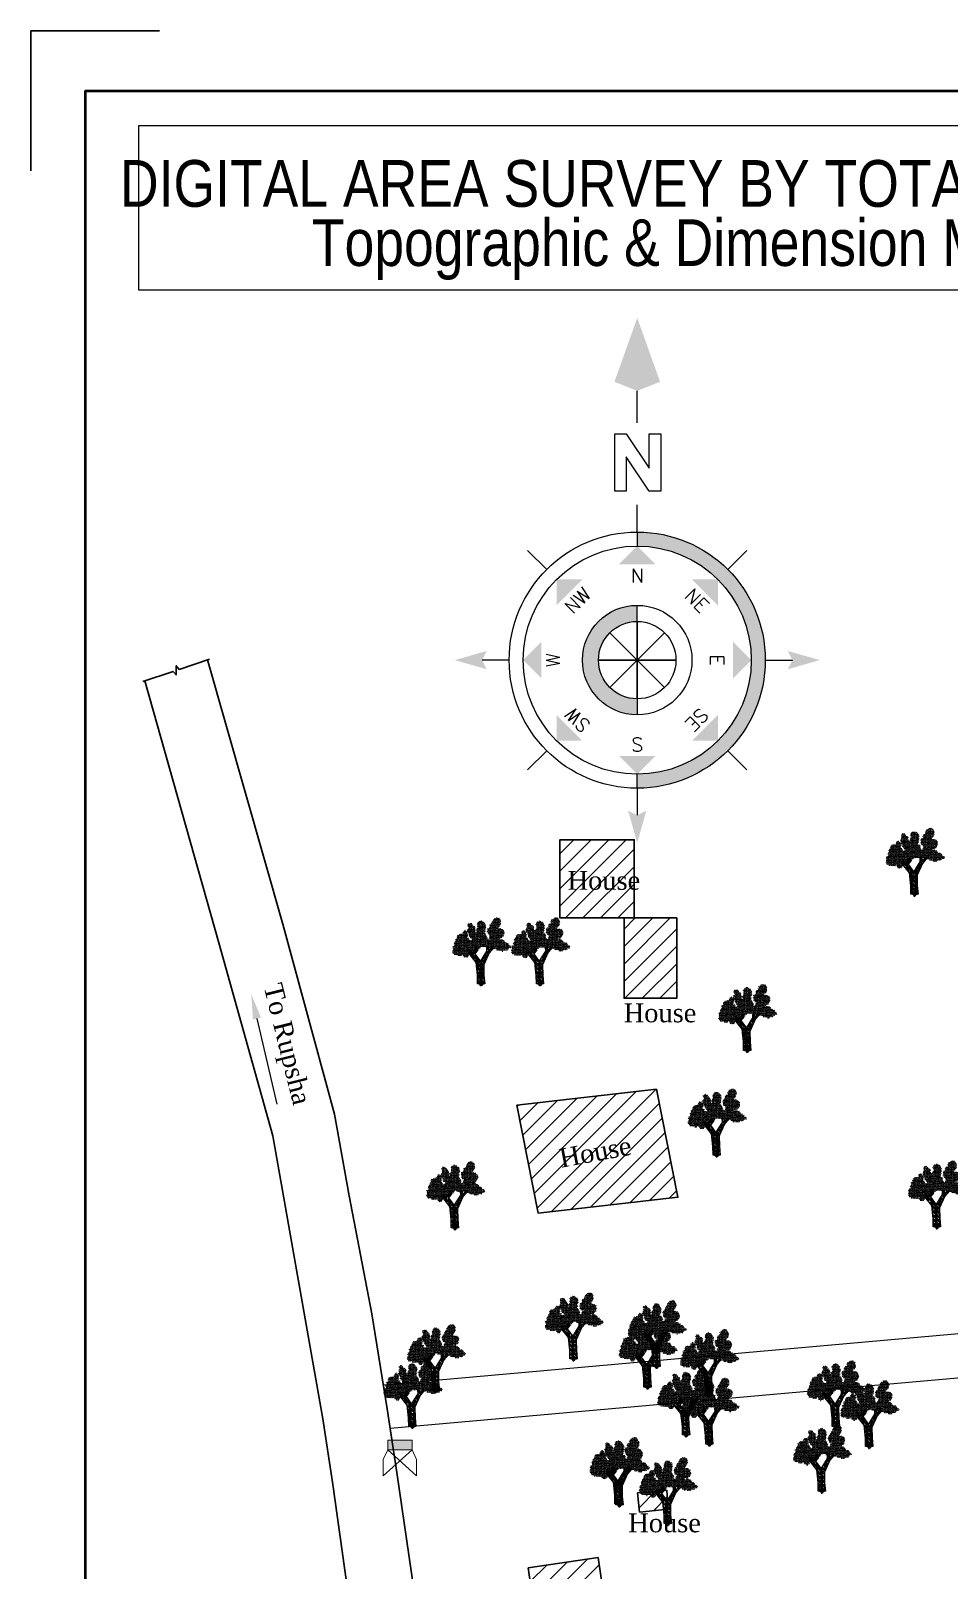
# Model space of a CAD drawing. Header units: inches. Extents: x 771028 to 773337, y 2500430 to 2500783.
# Drawn here: x 772227.9 to 772301.1, y 2500565.1 to 2500687.8 of the extents above; entities that cross this region are included whole.
import ezdxf
from ezdxf import colors
from ezdxf.entities.mleader import LeaderData, LeaderLine
from ezdxf.enums import TextEntityAlignment as Align
from ezdxf.math import Vec2, Vec3

# ---------------------------------------------------------------- set-up
doc = ezdxf.new("R2010")
doc.units = ezdxf.units.IN
doc.header["$MEASUREMENT"] = 0
doc.header["$PDMODE"] = 98
doc.header["$PDSIZE"] = 0.2
for name, color, linetype, lineweight in [('Electric Pole', 20, 'Continuous', 15), ('Pucca Road', 12, 'Continuous', 30), ('SEMI_PUCCA', 66, 'Continuous', 30)]:
    doc.layers.add(name, color=color, linetype=linetype, lineweight=lineweight)
for name, color, linetype in [('proposed', 1, 'Continuous'), ('road', 7, 'Continuous'), ('text', 7, 'Continuous'), ('Tree', 3, 'Continuous')]:
    doc.layers.add(name, color=color, linetype=linetype)
doc.styles.add('ROMANS', font='romans.shx')
doc.styles.get("Standard").update_dxf_attribs({"font": 'arial.ttf', "height": 1})
doc.styles.add('SWIS', font='swissc.ttf')
doc.styles.add('TR', font='times.ttf')

# ---------------------------------------------------------------- blocks, each defined once
blk = doc.blocks.new('Anno_North_J_Metric')
h = blk.add_hatch(color=0)
h.paths.add_polyline_path([(-4.166666666678793, 0), (-4.678556282560749, 0, 1), (4.678556282560749, 0), (4.166666666678793, 0, -1)])
h.paths.add_polyline_path([(1.414213562347868, 0), (2.000000000007276, 0, 1), (-2.000000000007276, 0), (-1.414213562347868, 0, -1)])
at = {"color": 0}
for p, q in [((0, 4.678556282560749), (0, 5.666666666656965)), ((-3.308238873541995, 3.308238873541995), (-4.006938426718989, 4.006938426718989)), ((3.308238873541995, 3.308238873541995), (4.006938426718989, 4.006938426718989)), ((0, -1.414213562347868), (0, 1.414213562347868)), ((0, 1.414213562347868), (0, -1.414213562347868)), ((0.9999999999854481, 1.000000000021828), (-0.9999999999854481, -1.000000000021828)), ((0.9999999999854481, -1.000000000021828), (-0.9999999999854481, 1.000000000021828)), ((-0.9999999999854481, -1.000000000021828), (0.9999999999854481, 1.000000000021828)), ((-0.9999999999854481, 1.000000000021828), (0.9999999999854481, -1.000000000021828)), ((-4.678556282524369, 0), (-5.666666666656965, 0)), ((-4.678556282524369, 0), (-4.166666666678793, 0)), ((-1.414213562384248, 0), (-2.000000000007276, 0)), ((1.414213562384248, 0), (-1.414213562384248, 0)), ((-1.414213562384248, 0), (1.414213562384248, 0)), ((1.414213562384248, 0), (2.000000000007276, 0)), ((4.678556282524369, 0), (4.166666666678793, 0)), ((4.678556282524369, 0), (5.666666666656965, 0)), ((8.66666666664969, 0), (9.833333333335759, 0)), ((-3.308238873541995, -3.308238873541995), (-4.006938426718989, -4.006938426718989)), ((3.308238873541995, -3.308238873541995), (4.006938426718989, -4.006938426718989)), ((0, -4.678556282560749), (0, -5.666666666656965))]:
    blk.add_line(p, q, dxfattribs=at)
at = {"color": 0, "linetype": 'ByBlock'}
for p, q in [((6.16915999999037, 0.820930000008957), (8.269159999981639, 0.820930000008957)), ((6.16915999999037, 0.4009299999961513), (6.16915999999037, 0.820930000008957)), ((8.269159999981639, 0.820930000008957), (8.269159999981639, 0.4009299999961513)), ((6.16915999999037, -0.4390699999930803), (7.429159999992407, 0.4009299999961513)), ((7.429159999992407, 0.4009299999961513), (6.16915999999037, 0.4009299999961513)), ((8.269159999981639, 0.4009299999961513), (7.009159999979602, -0.4390699999930803)), ((6.16915999999037, -0.859070000005886), (6.16915999999037, -0.4390699999930803)), ((7.009159999979602, -0.4390699999930803), (8.269159999981639, -0.4390699999930803)), ((8.269159999981639, -0.4390699999930803), (8.269159999981639, -0.859070000005886)), ((8.269159999981639, -0.859070000005886), (6.16915999999037, -0.859070000005886))]:
    blk.add_line(p, q, dxfattribs=at)
at = {"color": 0}
for radius in [4.678556282560749, 4.166666666678793, 2.000000000007276, 1.414213562347868]:
    blk.add_circle((0, 0), radius, dxfattribs=at)
for points in [[(-0.3333333333284827, 5.499999999992724), (0, 5.666666666656965), (0, 6.666666666678793)], [(0, 6.666666666678793), (0.3333333333284827, 5.499999999992724), (0, 5.666666666656965)], [(0, 4.166666666678793), (0.6666666666569654, 3.500000000021828), (-0.6666666666569654, 3.500000000021828)], [(-2.946278254930803, 2.946278254930803), (-2.003469213377684, 2.946278254930803), (-2.946278254930803, 2.003469213341305)], [(2.946278254930803, 2.946278254930803), (2.946278254930803, 2.003469213341305), (2.003469213377684, 2.946278254930803)], [(-4.166666666678793, 0), (-3.499999999985448, 0.6666666666569654), (-3.499999999985448, -0.6666666666569654)], [(4.166666666678793, 0), (3.499999999985448, -0.6666666666569654), (3.499999999985448, 0.6666666666569654)], [(12.5, 0), (10.16666666666424, 0.8333333333212067), (9.833333333335759, 0)], [(-6.666666666642413, 0), (-5.499999999992724, 0.3333333333284827), (-5.666666666656965, 0)], [(-5.499999999992724, -0.3333333333284827), (-5.666666666656965, 0), (-6.666666666642413, 0)], [(9.833333333335759, 0), (10.16666666666424, -0.8333333333212067), (12.5, 0)], [(-2.946278254930803, -2.946278254930803), (-2.946278254930803, -2.003469213341305), (-2.003469213377684, -2.946278254930803)], [(2.946278254930803, -2.946278254930803), (2.003469213377684, -2.946278254930803), (2.946278254930803, -2.003469213341305)], [(0, -4.166666666678793), (-0.6666666666569654, -3.500000000021828), (0.6666666666569654, -3.500000000021828)], [(0, -6.666666666678793), (-0.3333333333284827, -5.499999999992724), (0, -5.666666666656965)], [(0.3333333333284827, -5.499999999992724), (0, -5.666666666656965), (0, -6.666666666678793)]]:
    blk.add_solid(points, dxfattribs=at)
at = {"color": 0, "style": 'ROMANS'}
blk.add_text('W', height=0.4999999999995, dxfattribs=at).set_placement((0, 2.833333333328483), align=Align.CENTER)
for s, rotation, p in [('SW', 45, (-2.003469213377684, 2.003469213341305)), ('NW', 315, (2.003469213377684, 2.003469213341305)), ('S', 270, (-3.333333333321207, 0)), ('N', 270, (2.833333333328483, 0)), ('SE', 135, (-2.000000000007276, -2.000000000007276)), ('NE', 225, (2.000000000007276, -2.000000000007276)), ('E', 180, (0, -2.666666666664241))]:
    blk.add_text(s, height=0.4999999999995, rotation=rotation, dxfattribs=at).set_placement(p, align=Align.CENTER)
blk = doc.blocks.new('eeee')
at = {"layer": 'Electric Pole'}
for p, q in [((353314.0216475676, 2673550.959405303), (353313.699718081, 2673550.258974852)), ((353313.699718081, 2673549.118617038), (353315.7394676891, 2673550.959405303)), ((353314.0216475676, 2673551.64898157), (353315.7394676891, 2673551.64898157)), ((353314.0216475676, 2673550.959405303), (353314.0216475676, 2673551.64898157)), ((353315.7394676891, 2673550.959405303), (353314.0216475676, 2673550.959405303)), ((353316.0613971761, 2673549.118617038), (353314.0216475676, 2673550.959405303)), ((353315.7394676891, 2673551.64898157), (353315.7394676891, 2673550.959405303)), ((353315.7394676891, 2673550.959405303), (353316.0613971761, 2673550.258974852)), ((353313.699718081, 2673550.258974852), (353313.699718081, 2673549.118617038)), ((353316.0613971761, 2673550.258974852), (353316.0613971761, 2673549.118617038))]:
    blk.add_line(p, q, dxfattribs=at)
blk.add_solid([(353314.0216475676, 2673551.64898157), (353315.7394676891, 2673551.64898157), (353314.0216475676, 2673550.959405303), (353315.7394676891, 2673550.959405303)], dxfattribs=at)
blk = doc.blocks.new('t')
at = {"layer": 'Tree'}
h = blk.add_hatch(dxfattribs=at)
h.set_pattern_fill('TRIANG', color=3, scale=0.1848342813619862, angle=0.5861857564185677, style=0)
h.set_pattern_definition([(60.58618578342082, (781623.7387010391, 2539789.744086582), (-0.04918135021917081, 0.08320690180479334), [0.04832751218432957, -0.04832751218432957]), (120.5861857289098, (781623.7387010391, 2539789.744086582), (-0.096649965763357, -0.000988847826275182), [0.04832751218358987, -0.04832751218358987]), (0.5861857569250534, (781623.7141103641, 2539789.785690032), (0.0474686155441862, 0.08419574963106859), [0.0483275121441412, -0.0483275121441412])])
edge = h.paths.add_edge_path()
edge.add_ellipse((781624.8340817575, 2539792.689464713), major_axis=(-0.03258343802581582, 0.03258343802581579), ratio=0.999999241423518, start_angle=162.4468058423022, end_angle=175.4699269252981, ccw=False)
edge.add_ellipse((781625.0349105492, 2539792.391256685), major_axis=(0.2218830175194484, 0.2218830175194481), ratio=0.9999958717057034, start_angle=438.0042115997787, end_angle=439.91262570288507, ccw=False)
edge.add_ellipse((781624.8340817575, 2539792.689464713), major_axis=(-0.03258343863149571, 0.03258343863149567), ratio=0.9999999979861817, start_angle=175.4699304538108, end_angle=272.4468179413792)
edge.add_ellipse((781624.8704320153, 2539793.119760733), major_axis=(-0.2802866505960968, 0.2802866505960968), ratio=0.9999999996705907, start_angle=134.2501361528365, end_angle=244.250136009016)
edge.add_ellipse((781624.9604121275, 2539793.08711734), major_axis=(-0.231808188370103, 0.2318081883701028), ratio=0.9999999944434809, start_angle=254.8821359546282, end_angle=331.8374529530619)
edge.add_ellipse((781624.7210424826, 2539793.450695356), major_axis=(-0.1080173650837268, 0.1080173650837266), ratio=0.999999998569509, start_angle=205.9714922747983, end_angle=240.7480965525813)
edge.add_ellipse((781624.6655539492, 2539793.820013145), major_axis=(-0.2724908872529541, 0.2724908872529537), ratio=0.9999999969672269, start_angle=166.7031966254588, end_angle=276.7031965843244)
edge.add_ellipse((781624.8066795494, 2539793.788109984), major_axis=(0.2462990665184593, 0.246299066518459), ratio=0.9999999992539897, start_angle=28.71129658843013, end_angle=138.7112964526605)
edge.add_ellipse((781624.484920993, 2539793.58372085), major_axis=(0.1298730059460025, 0.1298730059460024), ratio=0.9999999994363818, start_angle=53.08468137778674, end_angle=163.0846813732552)
edge.add_ellipse((781624.3418905721, 2539793.302518971), major_axis=(-0.1383533024597873, 0.1383533024597873), ratio=0.9999999983994643, start_angle=-39.42408349415794, end_angle=70.57591632409516)
edge.add_ellipse((781624.4019438544, 2539793.178973057), major_axis=(-0.1695278099442413, 0.169527809944241), ratio=0.9999999984737655, start_angle=35.61924495833887, end_angle=141.0424217651301)
edge.add_ellipse((781624.462857739, 2539792.762990828), major_axis=(-0.1280671800527088, 0.1280671800527088), ratio=0.9999999963634558, start_angle=320.3009620401128, end_angle=326.36070444228284, ccw=False)
edge.add_ellipse((781624.4019438544, 2539793.178973057), major_axis=(-0.1695277956889567, 0.1695277956889565), ratio=0.9999999681364399, start_angle=141.0424209215035, end_angle=145.6192440388669, ccw=False)
edge.add_ellipse((781624.462857739, 2539792.762990828), major_axis=(0.1280671870066068, 0.1280671870066066), ratio=0.9999999995607795, start_angle=56.36070452882764, end_angle=160.3009621939636)
edge.add_ellipse((781624.1771377063, 2539792.430029583), major_axis=(-0.200235729299119, 0.2002357292991187), ratio=0.9999999987911192, start_angle=-70.51537024431235, end_angle=-34.55420562593181)
edge.add_ellipse((781623.8062650508, 2539792.814607148), major_axis=(0.2380717840522787, 0.2380717840522784), ratio=0.9999999987418215, start_angle=296.6321887535945, end_angle=355.9958590443664)
edge.add_ellipse((781623.9004456997, 2539792.945069385), major_axis=(-0.1299074157166737, 0.1299074157166736), ratio=0.9999999974426553, start_angle=254.477681444116, end_angle=302.8089536693982)
edge.add_ellipse((781623.7842265558, 2539793.28954585), major_axis=(-0.1600352084741174, 0.1600352084741173), ratio=0.9999999995948525, start_angle=178.2297312416572, end_angle=239.056903462867)
edge.add_ellipse((781623.9999810929, 2539793.34981616), major_axis=(-0.004607889216530494, 0.004607889216530493), ratio=0.9999999814843344, start_angle=170.5861835873112, end_angle=280.5861861431938)
edge.add_ellipse((781623.6503302424, 2539793.535063253), major_axis=(-0.2803554608798637, 0.2803554608798635), ratio=0.9999999998094773, start_angle=198.0207889447163, end_angle=308.0207888478096)
edge.add_ellipse((781623.7599966447, 2539793.652086343), major_axis=(-0.2003062980579369, 0.2003062980579369), ratio=0.9999999968909589, start_angle=-32.46311954831736, end_angle=77.5368803815192)
edge.add_ellipse((781623.678173779, 2539793.29154447), major_axis=(-0.1843732264266739, 0.1843732264266736), ratio=0.999999999188738, start_angle=-7.980064594851266, end_angle=68.06957612457033)
edge.add_ellipse((781623.3815935439, 2539793.042289058), major_axis=(0.1114612072460817, 0.1114612072460816), ratio=0.9999999945558572, start_angle=23.92238271568385, end_angle=76.16712887451996)
edge.add_ellipse((781623.2309904995, 2539793.296049796), major_axis=(-0.09720450492482308, 0.09720450492482292), ratio=0.9999999932268403, start_angle=165.1396073139809, end_angle=275.1396071823963)
edge.add_ellipse((781623.1742801099, 2539793.458206793), major_axis=(-0.1099529732944142, 0.1099529732944142), ratio=0.9999999981469112, start_angle=203.640273159142, end_angle=313.6402730341346)
edge.add_ellipse((781622.9869333813, 2539793.589143507), major_axis=(0.1361911112964519, 0.1361911112964518), ratio=0.9999999986234916, start_angle=322.3130228136591, end_angle=432.3130229242339)
edge.add_ellipse((781622.963023579, 2539793.670182283), major_axis=(0.07833408976798903, 0.07833408976798892), ratio=0.9999999991061523, start_angle=80.58618586452342, end_angle=190.586185721322)
edge.add_ellipse((781622.9383353392, 2539793.525795212), major_axis=(0.04607887338830212, 0.04607887338830206), ratio=0.9999999998101406, start_angle=80.58618579857682, end_angle=190.5861858275009)
edge.add_ellipse((781623.0562190049, 2539793.278246725), major_axis=(0.17534264164768, 0.17534264164768), ratio=0.999999997416889, start_angle=83.60244691987491, end_angle=193.6024468909338)
edge.add_ellipse((781623.2431760227, 2539793.028375515), major_axis=(-0.2251741565020036, 0.2251741565020036), ratio=0.999999998207837, start_angle=38.10867274464389, end_angle=119.8168846088214)
edge.add_ellipse((781623.234334516, 2539792.540026865), major_axis=(-0.138433244486996, 0.1384332444869959), ratio=0.9999999963240079, start_angle=-22.61365727265708, end_angle=41.38804805157214)
edge.add_ellipse((781622.9557598445, 2539792.559684404), major_axis=(-0.0590513120603153, 0.05905131206031529), ratio=0.9999999938375086, start_angle=219.9686353867437, end_angle=331.9586265857285)
edge.add_ellipse((781622.7964479546, 2539792.671205013), major_axis=(-0.09801410097491997, 0.09801410097491989), ratio=0.9999999976905741, start_angle=211.8048813584319, end_angle=321.8048810502607)
edge.add_ellipse((781622.5510152546, 2539793.005557819), major_axis=(0.2134740157107575, 0.213474015710757), ratio=0.9999999987916973, start_angle=274.3377143267261, end_angle=384.3377142803948)
edge.add_ellipse((781622.7220428885, 2539793.085786291), major_axis=(0.1501090374722849, 0.1501090374722848), ratio=0.999999999493024, start_angle=62.688163640643, end_angle=153.1574472432382)
edge.add_ellipse((781622.4282115943, 2539792.930060857), major_axis=(-0.09085238371626518, 0.09085238371626517), ratio=0.9999999872354446, start_angle=236.6482279672939, end_angle=269.19738304559434, ccw=False)
edge.add_ellipse((781622.7220428885, 2539793.085786291), major_axis=(0.1501090369669856, 0.1501090369669856), ratio=0.9999999741963012, start_angle=153.1574466838051, end_angle=172.6881633788319, ccw=False)
edge.add_ellipse((781622.4282115943, 2539792.930060857), major_axis=(-0.09085238266711788, 0.09085238266711777), ratio=0.9999999987551543, start_angle=269.1973830363495, end_angle=346.6482275885821)
edge.add_ellipse((781622.3532784982, 2539792.825720055), major_axis=(-0.151214854788594, 0.1512148547885938), ratio=0.9999999996408082, start_angle=-47.01436643793188, end_angle=62.98563338199345)
edge.add_ellipse((781622.1650807223, 2539792.626331187), major_axis=(0.09490806305513928, 0.09490806305513919), ratio=0.9999999979383685, start_angle=51.50350230911714, end_angle=161.5035022031004)
edge.add_ellipse((781622.1200607109, 2539792.427857097), major_axis=(0.1114519135748555, 0.1114519135748553), ratio=0.9999999971712974, start_angle=73.45302874208875, end_angle=183.4530286270193)
edge.add_ellipse((781622.0096000341, 2539792.167049291), major_axis=(-0.1010938093961705, 0.1010938093961705), ratio=0.9999999957106619, start_angle=-47.3747266656522, end_angle=87.61492538672248)
edge.add_ellipse((781622.0921137063, 2539791.913775939), major_axis=(-0.1728085373483342, 0.1728085373483339), ratio=0.999999996813266, start_angle=5.188117119407824, end_angle=149.8403416724375)
edge.add_ellipse((781622.3360892398, 2539791.856280847), major_axis=(0.1800660205489507, 0.1800660205489507), ratio=0.9999999993132985, start_angle=179.5799556917913, end_angle=284.6713124477151)
edge.add_ellipse((781622.7457978373, 2539791.678064433), major_axis=(-0.1387944997579868, 0.1387944997579868), ratio=0.9999999895084378, start_angle=12.628783193597485, end_angle=30.35474230927781, ccw=False)
edge.add_ellipse((781622.3360892398, 2539791.856280847), major_axis=(0.1800660246917191, 0.180066024691719), ratio=0.9999999792119335, start_angle=284.6713121792562, end_angle=298.31221178573435, ccw=False)
edge.add_ellipse((781622.7457978373, 2539791.678064433), major_axis=(0.1387945003772751, 0.1387945003772749), ratio=0.9999999982352947, start_angle=120.3547420490811, end_angle=336.7652905866163)
edge.add_line((781622.9280898632, 2539791.750847974), (781623.5216444862, 2539791.990288391))
edge.add_line((781623.5216444863, 2539791.990288391), (781623.7323582784, 2539792.198340144))
edge.add_line((781623.7323582784, 2539792.198340145), (781624.1062347781, 2539792.160955059))
edge.add_line((781624.106234778, 2539792.160955059), (781624.540218651, 2539792.114225133))
edge.add_ellipse((781624.6084530274, 2539792.135862049), major_axis=(-0.05061662893845317, 0.05061662893845312), ratio=0.9999999943880434, start_angle=62.59366440862872, end_angle=215.1468938066636)
edge.add_ellipse((781624.8662243171, 2539792.153428613), major_axis=(0.1340698913439538, 0.1340698913439537), ratio=0.9999999958363741, start_angle=144.0475735867345, end_angle=254.0475733780342)
edge.add_ellipse((781625.1295773562, 2539792.11825897), major_axis=(-0.1523055834218842, 0.1523055834218842), ratio=0.9999999990508123, start_angle=82.3198890107784, end_angle=192.3198890086076)
edge.add_ellipse((781625.3927024133, 2539792.156668956), major_axis=(-0.1237568269648621, 0.1237568269648621), ratio=0.999999999999068, start_angle=107.1247978748496, end_angle=217.1247979315908)
edge.add_ellipse((781625.6266941564, 2539792.216134127), major_axis=(0.07293282054862446, 0.07293282054862439), ratio=0.9999999950480002, start_angle=189.0013078252878, end_angle=299.0013071876375)
edge.add_ellipse((781625.6174335956, 2539792.182250703), major_axis=(-0.07675320245308527, 0.07675320245308519), ratio=0.9999999984674296, start_angle=227.8810290882929, end_angle=337.8810289874675)
edge.add_ellipse((781625.3902464471, 2539792.294122827), major_axis=(-0.1310713882965928, 0.1310713882965927), ratio=0.9999999999166544, start_angle=221.3291804147233, end_angle=331.329180299921)
edge.add_ellipse((781625.0349105492, 2539792.391256685), major_axis=(-0.2218820644340531, 0.2218820644340529), ratio=0.9999999981605268, start_angle=239.9125851544569, end_angle=348.004163476536)
h = blk.add_hatch(dxfattribs=at)
h.set_pattern_fill('GRAVEL', color=252, scale=0.1996210238709451, angle=0.5861857564185677, style=0)
h.set_pattern_definition([(228.5989857876634, (774389.8468191772, 2525920.667561099), (-2.201183780361901, -2.527950541337806), [0.03745031142428693, -3.707587511799686]), (185.5558857623496, (774389.822052294, 2525920.639469599), (3.337375255548264, 0.3125240680316012), [0.06426591018510298, -6.362323159759905]), (133.0965857250214, (774389.7580883144, 2525920.63324755), (2.814843158657852, -3.03339454353548), [0.04531472093691395, -4.486162940083883]), (267.859885758905, (774389.6502430432, 2525920.5625489), (0.2213931544289906, 5.569885992106737), [0.05852320997359725, -5.793796673920249]), (293.4198857335529, (774389.6480575796, 2525920.504066521), (-1.42593683806451, 3.325982387178036), [0.05738663966578161, -5.681285121173543]), (357.8598857539322, (774389.6708668292, 2525920.45140749), (-5.569885985988115, 0.2213931546989805), [0.05852320990949698, -5.79379666757432]), (38.28038578700041, (774389.7293492075, 2525920.449222027), (-3.590097974691908, -2.820538834573268), [0.07739395130624839, -7.661995055256252]), (72.8414857742773, (774389.790102486, 2525920.497168385), (1.885812916500304, 6.14367599828284), [0.07306785803749152, -7.233720451009892]), (122.015785728181, (774389.8116586672, 2525920.56698419), (-2.263839955844429, 3.595790265402515), [0.058721406882513, -5.813425683797607]), (175.8225857517089, (774389.7805273395, 2525920.616774266), (3.06471903952167, -0.2470228414993586), [0.06703955369146918, -3.284936739049639]), (222.9835857878067, (774389.7136659255, 2525920.62165781), (-3.308898187872379, -3.096043321418359), [0.08669668037713077, -8.58297775976476]), (139.4002857252923, (774389.9258399045, 2525920.562584785), (-1.965551415639201, 1.650175482318724), [0.0295906341360188, -2.929485305957014]), (172.0553857476689, (774389.9033724008, 2525920.581841586), (3.624270030556541, -0.5196835459296472), [0.05629599978454417, -5.573317340260427]), (225.5861857878905, (774389.8476165842, 2525920.589622567), (0.002847882777477874, -0.2783519881078724), [0.03936686456880649, -0.3543026162186689]), (203.7847857795578, (774389.8277902051, 2525920.622825444), (1.386063665795696, 0.5709435815572816), [0.02119983362222099, -2.098776012705188]), (292.387585734347, (774389.8083910086, 2525920.614275535), (-0.2868955232201258, 0.8322079002664576), [0.02998090394126273, -1.469068468618928]), (31.54998578442628, (774389.8198098729, 2525920.58655426), (0.8293593836338442, 0.565248135304321), [0.04869436823646765, -1.574447156937561]), (162.1512857379406, (774389.8613063487, 2525920.612033112), (0.5595518016512011, -0.2726556924725093), [0.03521085315415892, -0.8450613107992234]), (16.9756857738833, (774389.6469469054, 2525920.612623764), (2.774976003668381, 0.8635325019212511), [0.04932653847973513, -4.883339835984923]), (70.93238577596362, (774389.6941243347, 2525920.627025498), (-1.082079576821997, -3.073263030200961), [0.04138223782982525, -4.096832915792124]), (293.7847857332792, (774389.8607367718, 2525920.667703493), (-0.5709435809366361, 1.386063667321317), [0.04239938890955264, -2.077576458996893]), (344.1966857398055, (774389.8778365899, 2525920.628905102), (-2.792063253522448, 0.8065748514396897), [0.0493265384792626, -4.883339835938146]), (340.0301857361063, (774389.6487125924, 2525920.440045584), (-1.397455774154213, 0.5424632747976482), [0.04756726239126483, -2.330796970637856]), (295.3612857321406, (774389.6934197695, 2525920.423800131), (-1.423084044796408, 3.047632486923398), [0.03985595447036503, -3.94574533826201]), (67.38758577885932, (774389.866368173, 2525920.389380071), (0.5424647635086548, 1.397455202461698), [0.04239938891009543, -2.077576459023491]), (17.94018577475487, (774389.8826705838, 2525920.428520211), (-3.60718377175379, -1.150428548006142), [0.04666284972902644, -4.619609596682468]), (70.03018577673083, (774389.7299757414, 2525920.38798461), (-0.5424632741949299, -1.397455775687005), [0.02378363121559453, -2.354580603809737]), (101.8960857438462, (774389.8496670589, 2525920.389209197), (-0.2897427723010868, 1.110559942118915), [0.01419390631770851, -1.405202014416077]), (166.5499857420552, (774389.8467411463, 2525920.403098312), (0.8379037333400597, -0.2698077139860723), [0.05738663961606415, -1.090347544537568]), (186.595185763467, (774389.7909283717, 2525920.416446334), (2.780671067375015, 0.3068305302625136), [0.05318191408473349, -5.265001978493912]), (304.2762857271726, (774389.8200661821, 2525920.561502588), (-0.284048035661933, 0.5538557951505816), [0.0401465690593714, -0.963517935791384]), (353.7433857494646, (774389.8426760801, 2525920.528328191), (4.73767793827685, -0.5082920397230086), [0.07009100693560055, -6.938997716866249]), (61.53158578287245, (774389.9123494917, 2525920.520689604), (-1.093472439867641, -1.959854948520324), [0.02865949830447213, -2.837298683136844]), (90.58618575591096, (774389.9260107776, 2525920.545883669), (-0.2811997835625303, 0.2755040200741714), [0.01670198821536361, -0.2616644820406966]), (120.842585728774, (774389.785275897, 2525920.424739931), (1.133341363664523, -1.937072484366808), [0.03867178350276892, -3.828518814898815]), (48.59898578766342, (774389.7654495183, 2525920.457942809), (2.201183780361899, 2.527950541337806), [0.07490062284857353, -3.670137200375386]), (0.5861857569250534, (774389.8149832836, 2525920.514125808), (0.2755040197701226, 0.2811997838701641), [0.07237528218706583, -0.2059911877631874]), (325.8909857271391, (774389.8873547786, 2525920.514866255), (-2.803452616434059, 1.919986907671929), [0.04401363604501588, -4.357346628058931]), (254.6407857726152, (774389.9237968351, 2525920.490184812), (-0.2669603429062578, -1.116255524725264), [0.04053071479905124, -1.986007808818214]), (208.2321857825789, (774389.9130614621, 2525920.451101629), (-5.260206123652438, -2.837630910818263), [0.065990947214845, -6.533114630561982]), (176.0122857519151, (774389.8549208298, 2525920.419884865), (-3.621422744160012, 0.2413279886015078), [0.06981403229744315, -6.911581681552182])])
h.paths.add_polyline_path([(781622.9280898632, 2539791.750847974), (781623.3928835322, 2539791.163289968), (781623.4832987057, 2539790.315149876), (781623.489574274, 2539789.759746088), (781623.9712364877, 2539789.74559665), (781623.9203573648, 2539790.322764162), (781623.9020068088, 2539791.010012488), (781624.0876594388, 2539791.444891484), (781624.2605107834, 2539791.798088426), (781624.5402186507, 2539792.114225133), (781624.4832975364, 2539792.205433107), (781624.243028577, 2539791.919890598), (781624.2214211251, 2539792.195704991), (781624.1062536741, 2539792.160139887), (781624.1120717329, 2539791.909157917), (781623.6820597422, 2539791.223403147), (781623.3131080883, 2539791.737434539), (781623.5216444863, 2539791.990288391), (781623.4519233665, 2539792.1993657), (781623.1314894919, 2539791.728743761), (781622.9482960057, 2539792.01412914)])
at = {"layer": 'Tree', "color": 229}
for p, q in [((781623.3928835322, 2539791.16328997, 16.34629794829114), (781623.3928835322, 2539791.16328997, 16.34629794829114)), ((781623.4832987057, 2539790.315149878, 16.34629794829108), (781623.4832987057, 2539790.315149878, 16.34629794829108)), ((781623.9203573648, 2539790.322764165, 16.34629794829082), (781623.9203573648, 2539790.322764165, 16.34629794829082))]:
    blk.add_line(p, q, dxfattribs=at)
for points, elevation in [([(781624.5402186507, 2539792.114225138), (781624.2605107834, 2539791.79808843), (781623.9020068088, 2539791.010012492), (781623.9203573648, 2539790.322764165), (781623.9712364877, 2539789.745596655), (781623.4895741295, 2539789.745601584), (781623.4832987057, 2539790.315149878), (781623.3928835322, 2539791.16328997), (781622.9280898632, 2539791.75084798)], 16.34629794829062), ([(781622.9482960057, 2539792.014129144), (781623.1314894919, 2539791.728743764), (781623.4519233665, 2539792.199365703)], 16.3462979482914), ([(781623.5216444863, 2539791.990288395), (781623.3131080883, 2539791.737434542), (781623.6820597422, 2539791.223403152), (781624.1120717329, 2539791.909157921), (781624.106234778, 2539792.160955064)], 16.34629794829118), ([(781624.2214211251, 2539792.195704995), (781624.243028577, 2539791.919890602), (781624.4832975364, 2539792.20543311)], 16.34629794829064)]:
    blk.add_lwpolyline(points, dxfattribs=dict(at, elevation=elevation))
at = {"layer": 'Tree'}
blk.add_point((781623.7387010391, 2539789.744086586, 3.891975885690181), dxfattribs=at)

msp = doc.modelspace()

# ---------------------------------------------------------------- hatches: boundary and pattern name
at = {"layer": 'SEMI_PUCCA', "lineweight": 25, "ltscale": 0.2}
h = msp.add_hatch(dxfattribs=at)
h.set_pattern_fill('ANSI31', color=256, scale=7.86743620184867)
h.set_pattern_definition([(45, (0, 0), (-0.6953896861099662, 0.6953896861099663), [])])
h.paths.add_polyline_path([(772276.0032669158, 2500623.315869828), (772270.0767778088, 2500623.315869828), (772270.0767778088, 2500617.088586501), (772276.0032669158, 2500617.088586501)])
h.paths.add_polyline_path([(772279.3983211704, 2500617.088586501), (772275.1957348193, 2500617.088586501), (772275.1957348193, 2500610.687344044), (772279.3983211704, 2500610.687344044)])
h.paths.add_polyline_path([(772277.7692277044, 2500603.435336119), (772266.6367464799, 2500602.165215573), (772268.3547168294, 2500593.566183773), (772279.4871980539, 2500594.83630432)])
h.paths.add_polyline_path([(772278.5938846066, 2500571.506063601), (772276.2668573434, 2500571.268589148), (772276.4234127073, 2500569.734493187), (772278.7214011672, 2500569.969281403)])
h.paths.add_polyline_path([(772273.1269455861, 2500566.119834332), (772267.5522812479, 2500565.30399457), (772268.3784837142, 2500559.658521474), (772273.9531480524, 2500560.474361235)])
h.paths.add_polyline_path([(772321.287168427, 2500529.560695819), (772308.2650543522, 2500529.560695819), (772308.2650543522, 2500518.999654664), (772321.287168427, 2500518.999654664)])
h.paths.add_polyline_path([(772311.6853714994, 2500522.679159051), (772318.093085991, 2500522.679159051), (772318.093085991, 2500524.924292432), (772311.6853714994, 2500524.924292432)], flags=24)

# ---------------------------------------------------------------- linework, layer by layer
msp.add_lwpolyline([(772232.2535144754, 2500433.475774673), (772585.0535144754, 2500433.475774673), (772585.0535144754, 2500682.955774674), (772232.2535144754, 2500682.955774674)], close=True)
at = {"lineweight": 50}
msp.add_lwpolyline([(772232.2535144754, 2500433.475774673), (772585.0535144754, 2500433.475774673), (772585.0535144754, 2500682.955774674), (772232.2535144754, 2500682.955774674)], close=True, dxfattribs=at)
at = {"layer": 'Defpoints', "color": 1, "linetype": 'Continuous', "lineweight": 30}
msp.add_lwpolyline([(772227.9172351413, 2500676.621649321), (772227.9125343397, 2500687.771154653), (772238.1769849584, 2500687.7754823)], dxfattribs=at)
at = {"layer": 'proposed'}
for points in [[(772365.8392691248, 2500582.05767427), (772350.9998305014, 2500583.083055818), (772338.9419839707, 2500584.774686147), (772318.4091118514, 2500585.147578066), (772308.7006461942, 2500584.549058313), (772256.005553348, 2500579.864129462)], [(772365.598, 2500578.566), (772350.6356133426, 2500579.599877061), (772338.6660639148, 2500581.279119933), (772318.4851383496, 2500581.645620246), (772308.9633510533, 2500581.058609077), (772256.5530922969, 2500576.399003787)]]:
    msp.add_lwpolyline(points, dxfattribs=at)
at = {"layer": 'Pucca Road', "ltscale": 0.5}
for points in [[(772236.8377434881, 2500635.922580403), (772239.2646806046, 2500636.732299175), (772239.4919481152, 2500636.44607923), (772239.5117113553, 2500637.176763105), (772239.7389788659, 2500636.890543161), (772242.1659159823, 2500637.700261933)], [(772334.894878054, 2500488.842674639), (772268.13362919, 2500486.554725531), (772265.8414167729, 2500487.099266629), (772264.3023276582, 2500489.001780691), (772258.6042679157, 2500516.827477349), (772255.6366845141, 2500540.977091298), (772259.695, 2500554.932), (772258.4560698989, 2500563.416582296), (772257.0955645936, 2500572.897753443), (772256.3078390873, 2500577.981928649), (772255.0948784776, 2500585.53450275), (772253.2973901351, 2500594.955383845), (772252.1239849273, 2500601.463846454), (772247.9922390229, 2500616.580163802), (772241.9951686083, 2500637.643294098)], [(772261.7487313573, 2500470.763349044), (772259.5668567389, 2500484.467266975), (772253.2389497245, 2500515.72568363), (772250.3285160008, 2500541.027413351), (772254.3214873417, 2500555.270557748), (772251.9679296863, 2500572.132652187), (772251.1868401052, 2500577.173997491), (772247.1915487383, 2500599.733173155), (772242.8971317114, 2500615.091884796), (772237.0084908622, 2500635.979548238)]]:
    msp.add_lwpolyline(points, dxfattribs=at)
at = {"layer": 'road', "linetype": 'Continuous', "lineweight": 25, "ltscale": 2}
msp.add_lwpolyline([(772236.5174034408, 2500680.234487588), (772323.2779983343, 2500680.234487588), (772323.2779983343, 2500667.101721569), (772236.5174034408, 2500667.101721569)], close=True, dxfattribs=at)
at = {"layer": 'SEMI_PUCCA', "lineweight": 30}
for points in [[(772276.0032669158, 2500617.088586501), (772270.0767778088, 2500617.088586501), (772270.0767778088, 2500623.315869828), (772276.0032669158, 2500623.315869828)], [(772279.3983211704, 2500617.088586501), (772275.1957348193, 2500617.088586501), (772275.1957348193, 2500610.687344044), (772279.3983211704, 2500610.687344044)], [(772266.6367464799, 2500602.165215573), (772277.7692277044, 2500603.435336119), (772279.4871980539, 2500594.83630432), (772268.3547168294, 2500593.566183773)], [(772276.4234127073, 2500569.734493187), (772276.2668573434, 2500571.268589148), (772278.5938846066, 2500571.506063601), (772278.7214011672, 2500569.969281403)], [(772268.3784837142, 2500559.658521474), (772273.9531480524, 2500560.474361235), (772273.1269455861, 2500566.119834332), (772267.5522812479, 2500565.30399457)]]:
    msp.add_lwpolyline(points, close=True, dxfattribs=at)

# ---------------------------------------------------------------- block references
at = {"lineweight": 15, "xscale": 2.181520357295669, "yscale": 2.181520357295669, "zscale": 2.181520357295669, "rotation": 90}
msp.add_blockref('Anno_North_J_Metric', (772276.2452295794, 2500637.631210009), dxfattribs=at)
at = {"xscale": 1.2, "yscale": 1.2, "zscale": 1.2}
for p in [(-165650.1380899357, -547128.7235080648, -4.670371062828217), (-165684.6765874678, -547135.8520154991, -4.670371062828217), (-165679.9845486436, -547135.8520154991, -4.670371062828217), (-165663.4721386164, -547141.1626968553, -4.670371062828217), (-165665.9050421174, -547149.4966559714, -4.670371062828217), (-165686.7619359868, -547155.2979085027, -4.670371062828217), (-165648.353338571, -547155.2262447072, -4.670371062828217), (-165677.3114863701, -547165.7417189424, -15.53955753794875), (-165670.6914863701, -547166.3407189423, -20.11255753794875), (-165688.2854863702, -547168.2737189425, -16.00555753794875), (-165671.4144863701, -547167.9867189425, -18.73555753794875), (-165666.5264863702, -547168.6597189425, -17.43055753794875), (-165690.1584863702, -547171.1177189426, -16.26555753794874), (-165656.4044863701, -547171.1357189427, -14.24655753794875), (-165668.3404863702, -547171.7977189427, -19.01655753794875), (-165666.4894863701, -547172.5307189428, -18.15955753794875), (-165653.7504863702, -547172.7327189428, -14.93455753794874), (-165673.7254863702, -547177.2767189426, -15.60755753794875), (-165657.5234863702, -547176.2787189429, -17.73255753794875), (-165673.6504863703, -547177.3737189426, -14.59455753794875), (-165669.7964863701, -547178.8557189425, -17.71555753794875)]:
    msp.add_blockref('t', p, dxfattribs=at)
at = {"layer": 'text', "xscale": 1.123915077434745, "yscale": 1.123915077434745, "zscale": 1.123915077434745}
msp.add_blockref('eeee', (375161.4106592253, -504269.5213852088), dxfattribs=at)

# ---------------------------------------------------------------- texts
at = {"layer": 'text', "color": 6, "lineweight": 0, "style": 'SWIS'}
msp.add_text('DIGITAL AREA SURVEY BY TOTAL STATION', height=3.722077665092678, dxfattribs=at).set_placement((772279.7976608131, 2500675.613140029), align=Align.MIDDLE)
at = {"layer": 'text', "color": 3, "lineweight": 0, "style": 'SWIS'}
msp.add_text('Topographic & Dimension Map', height=3.722077665092678, dxfattribs=at).set_placement((772279.5781132912, 2500670.437588001), align=Align.MIDDLE)
at = {"layer": 'text', "style": 'TR'}
for p in [(772270.6914435207, 2500620.082616902), (772275.1654174486, 2500609.524820755), (772275.529779802, 2500568.888553663)]:
    msp.add_text('House', height=1.5, dxfattribs=at).set_placement(p, align=Align.MIDDLE_LEFT)
for s, rotation, p in [('To Rupsha', 284.0186120002958, (772247.1862555181, 2500611.842549209)), ('House', 10.54116663171654, (772270.0584177034, 2500597.922166304))]:
    msp.add_text(s, height=1.5, rotation=rotation, dxfattribs=at).set_placement(p, align=Align.MIDDLE_LEFT)

# ---------------------------------------------------------------- leaders
at = {"layer": 'text'}
ml = msp.add_multileader_mtext('Standard', dxfattribs=at)
ml.set_content('', color=256)
ml.set_leader_properties()
ml.build(insert=Vec2(0, 0))
ml.multileader.update_dxf_attribs({"text_right_attachment_type": 6, "dogleg_length": 0.36, "arrow_head_size": 2})
ctx = ml.context
ctx.base_point, ctx.char_height, ctx.arrow_head_size, ctx.landing_gap_size, ctx.plane_origin = Vec3(772247.522108678, 2500602.247910396), 1, 2, 0.09, Vec3(772245.4807088892, 2500611.019798503)
ctx.right_attachment = 6
notes = []
notes.append((ctx, [(0, (1, 1, 0), (772247.522108678, 2500602.247910396), (1, 0), 1.396982529655588e-11, [(0, [(772245.4807088892, 2500611.019798503)], 0, [])])]))
ctx.mtext.insert, ctx.mtext.flow_direction = Vec3(772247.612108678, 2500602.747910396), 5
for ctx, leaders in notes:
    for number, flags, end, landing, length, lines in leaders:
        leader = LeaderData()
        leader.index, (leader.has_last_leader_line, leader.has_dogleg_vector, leader.attachment_direction) = number, flags
        leader.last_leader_point, leader.dogleg_vector, leader.dogleg_length = Vec3(end), Vec3(landing), length
        for number, points, colour, breaks in lines:
            line = LeaderLine()
            line.index, line.vertices, line.color, line.breaks = number, Vec3.list(points), colors.encode_raw_color(colour), breaks
            leader.lines.append(line)
        ctx.leaders.append(leader)

doc.saveas('drawing.dxf')
